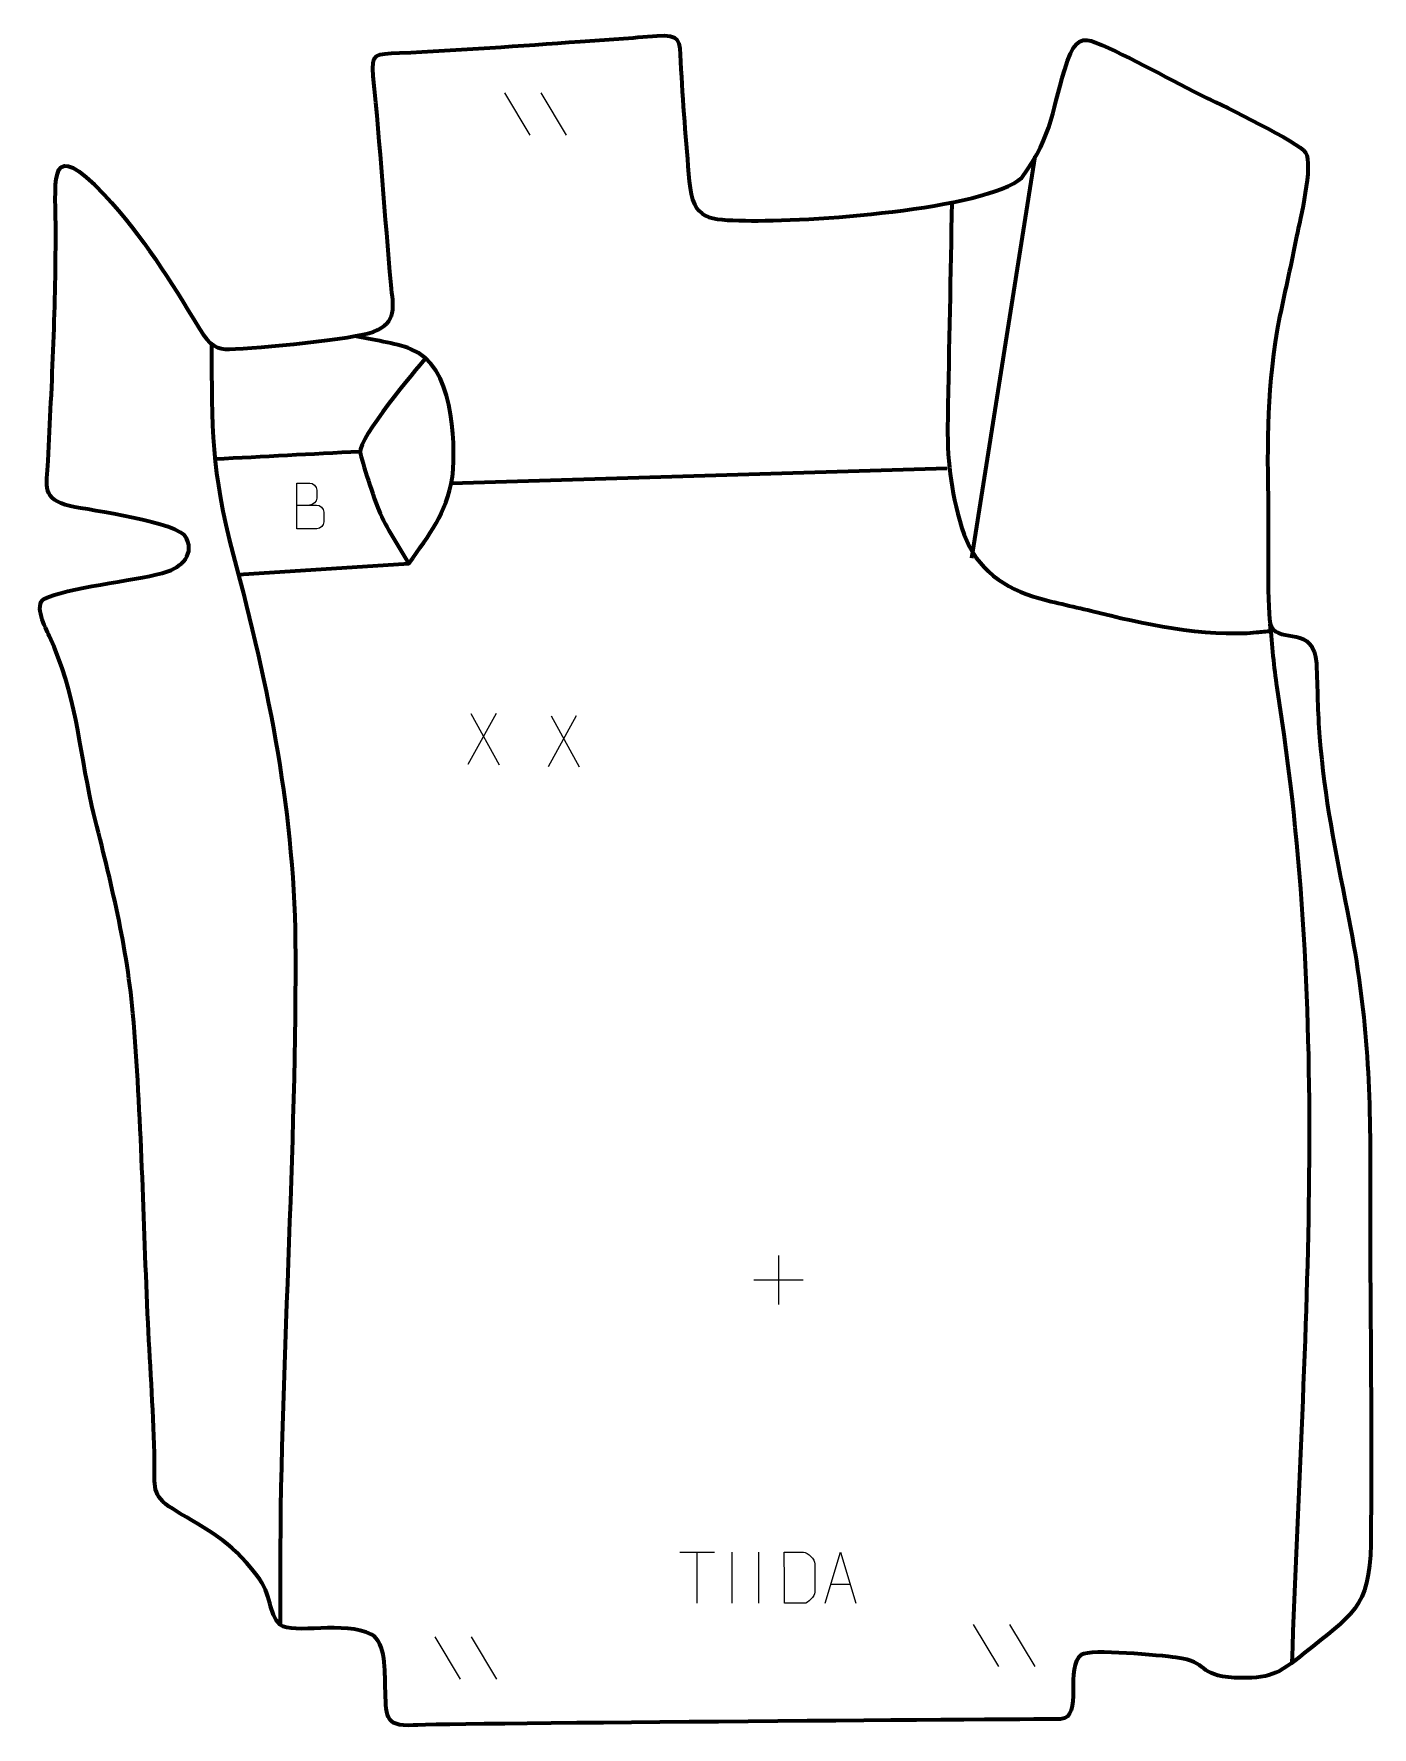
# Model space of a CAD drawing. Header units: millimetres. Extents: x -609 to 44, y 85 to 911.
import ezdxf

# ---------------------------------------------------------------- set-up
doc = ezdxf.new("R2010")
doc.units = ezdxf.units.MM
doc.header["$MEASUREMENT"] = 0
doc.layers.add('layer 2', color=7, linetype='Continuous')
doc.layers.add('layer 3', color=7, linetype='Continuous')

msp = doc.modelspace()

# ---------------------------------------------------------------- linework, layer by layer
at = {"layer": 'layer 2', "color": 250, "lineweight": 9}
for points in [[(-379.4687, 882.4902), (-379.4687, 882.4902), (-367.1044, 861.9459), (-367.1044, 861.9459)], [(-361.7388, 882.4902), (-361.7388, 882.4902), (-349.3745, 861.9459), (-349.3745, 861.9459)], [(-383.6536, 579.7329), (-383.6536, 579.7329), (-397.3942, 554.8371), (-397.3942, 554.8371)], [(-395.9396, 579.7329), (-395.9396, 579.7329), (-382.199, 554.7794), (-382.199, 554.7794)], [(-344.4952, 578.6745), (-344.4952, 578.6745), (-358.2358, 553.7787), (-358.2358, 553.7787)], [(-356.7812, 578.6745), (-356.7812, 578.6745), (-343.0406, 553.721), (-343.0406, 553.721)], [(-245.8167, 315.409), (-245.8167, 315.409), (-245.8167, 291.4311), (-245.8167, 291.4311)], [(-257.8056, 303.42), (-257.8056, 303.42), (-233.8277, 303.42), (-233.8277, 303.42)], [(-294.038, 170.6122), (-294.038, 170.6122), (-277.0508, 170.6122), (-277.0508, 170.6122)], [(-285.5442, 145.6822), (-285.5442, 145.6822), (-285.5442, 170.6357), (-285.5442, 170.6357)], [(-268.5444, 170.646), (-268.5444, 170.646), (-268.5444, 145.6719), (-268.5444, 145.6719)], [(-255.5444, 170.646), (-255.5444, 170.646), (-255.5444, 145.6719), (-255.5444, 145.6719)], [(-220.2922, 154.9316), (-220.2922, 154.9316), (-210.7965, 154.9316), (-210.7965, 154.9316)], [(-150.8685, 135.3067), (-150.8685, 135.3067), (-138.5042, 114.7624), (-138.5042, 114.7624)], [(-133.1386, 135.3067), (-133.1386, 135.3067), (-120.7743, 114.7624), (-120.7743, 114.7624)], [(-413.5032, 129.2678), (-413.5032, 129.2678), (-401.1389, 108.7235), (-401.1389, 108.7235)], [(-395.7733, 129.2678), (-395.7733, 129.2678), (-383.409, 108.7235), (-383.409, 108.7235)]]:
    msp.add_open_spline(points, degree=3, dxfattribs=at)
at = {"layer": 'layer 2', "color": 142, "lineweight": 158}
for points in [[(-151.5424, 655.4948), (-151.5424, 655.4948), (-120.5194, 851.4188), (-120.5194, 851.4188)], [(-520.8355, 703.9468), (-497.2654, 705.1704), (-473.6952, 706.394), (-450.1251, 707.6176)], [(-405.4859, 692.1481), (-405.4859, 692.1481), (-163.515, 699.4816), (-163.515, 699.4816)]]:
    msp.add_open_spline(points, degree=3, dxfattribs=at)
for points, knots in [([(-161.2657, 829.0269), (-161.8754, 793.9118), (-162.6152, 758.807), (-163.2568, 723.6994), (-163.2568, 723.6994), (-163.6199, 703.8296), (-162.0788, 689.2967), (-156.2819, 670.1254), (-156.2819, 670.1254), (-151.0015, 652.6619), (-138.5433, 642.1695), (-121.6112, 636.8673), (-121.6112, 636.8673), (-112.5116, 634.0178), (-102.5674, 632.1699), (-93.2502, 629.8574), (-93.2502, 629.8574), (-68.388, 623.497), (-38.12, 617.0028), (-12.4982, 619.3481), (-12.4982, 619.3481), (-10.1733, 619.561), (-7.85, 619.8007), (-5.5273, 620.0371)], [0, 0, 0, 0, 0.14285714, 0.14285714, 0.14285714, 0.14285714, 0.28571429, 0.28571429, 0.28571429, 0.28571429, 0.42857143, 0.42857143, 0.42857143, 0.42857143, 0.57142857, 0.57142857, 0.57142857, 0.57142857, 0.71428571, 0.71428571, 0.71428571, 0.71428571, 1, 1, 1, 1]), ([(-522.5628, 760.1387), (-522.3727, 718.6861), (-522.8182, 698.3164), (-511.9277, 657.3088), (-511.9277, 657.3088), (-494.3721, 591.2785), (-481.7044, 530.5652), (-481.581, 461.7973), (-481.581, 461.7973), (-481.3897, 355.2233), (-489.7822, 248.409), (-489.062, 142.489), (-489.062, 142.489), (-489.0452, 140.0286), (-489.0357, 137.5698), (-489.0337, 135.1093)], [0, 0, 0, 0, 0.2, 0.2, 0.2, 0.2, 0.4, 0.4, 0.4, 0.4, 0.6, 0.6, 0.6, 0.6, 1, 1, 1, 1]), ([(-509.3566, 647.5372), (-509.3566, 647.5372), (-426.3125, 652.8488), (-426.3125, 652.8488), (-426.3125, 652.8488), (-415.5966, 667.8269), (-408.4556, 676.331), (-404.8494, 695.2143), (-404.8494, 695.2143), (-403.4081, 713.9099), (-404.4328, 749.4346), (-425.2334, 757.5524), (-425.2334, 757.5524), (-432.8721, 760.5335), (-444.232, 761.9472), (-452.5746, 763.8754)], [0, 0, 0, 0, 0.2, 0.2, 0.2, 0.2, 0.4, 0.4, 0.4, 0.4, 0.6, 0.6, 0.6, 0.6, 1, 1, 1, 1]), ([(-417.9595, 752.9786), (-423.2403, 747.1147), (-450.8186, 714.2726), (-449.9432, 707.1398), (-449.9432, 707.1398), (-449.4224, 702.8945), (-442.853, 683.8854), (-440.9257, 679), (-440.9257, 679), (-437.1059, 669.9287), (-431.3327, 661.3131), (-426.3125, 652.8488)], [0, 0, 0, 0, 0.25, 0.25, 0.25, 0.25, 0.5, 0.5, 0.5, 0.5, 1, 1, 1, 1]), ([(4.8483, 116.6878), (10.6591, 281.2007), (23.77, 428.023), (-2.4934, 592.4973), (-2.4934, 592.4973), (-4.0389, 602.1762), (-4.7971, 613.3658), (-5.8594, 623.2544)], [0, 0, 0, 0, 0.33333333, 0.33333333, 0.33333333, 0.33333333, 1, 1, 1, 1])]:
    msp.add_open_spline(points, degree=3, knots=knots, dxfattribs=at)
at = {"layer": 'layer 2', "color": 250, "lineweight": 9}
for points, knots in [([(-481.0103, 681.4108), (-477.7513, 681.4112), (-474.4919, 681.4112), (-471.2322, 681.4108), (-471.2322, 681.4108), (-469.4629, 681.3953), (-467.74, 679.8403), (-467.74, 678.0045), (-467.74, 678.0045), (-467.7403, 676.9937), (-467.7403, 674.2624), (-467.74, 673.2513), (-467.74, 673.2513), (-467.7241, 671.5872), (-469.1054, 669.7834), (-471.1848, 669.7986), (-471.1848, 669.7986), (-474.4448, 669.7989), (-477.7045, 669.7989), (-480.9638, 669.7986), (-480.9638, 669.7986), (-480.9638, 677.249), (-480.9638, 684.6991), (-480.9638, 692.1489), (-480.9638, 692.1489), (-478.8377, 692.1489), (-476.7113, 692.1489), (-474.5848, 692.1489), (-474.5848, 692.1489), (-473.0793, 692.1647), (-471.2013, 690.4535), (-471.1854, 688.6958), (-471.1854, 688.6958), (-471.1858, 686.8452), (-471.1858, 686.7145), (-471.1854, 684.8636), (-471.1854, 684.8636), (-471.17, 683.013), (-472.8309, 681.3953), (-474.6313, 681.4108)], [0, 0, 0, 0, 0.09090909, 0.09090909, 0.09090909, 0.09090909, 0.18181818, 0.18181818, 0.18181818, 0.18181818, 0.27272727, 0.27272727, 0.27272727, 0.27272727, 0.36363636, 0.36363636, 0.36363636, 0.36363636, 0.45454545, 0.45454545, 0.45454545, 0.45454545, 0.54545455, 0.54545455, 0.54545455, 0.54545455, 0.63636364, 0.63636364, 0.63636364, 0.63636364, 0.72727273, 0.72727273, 0.72727273, 0.72727273, 0.81818182, 0.81818182, 0.81818182, 0.81818182, 1, 1, 1, 1]), ([(-242.9367, 145.7103), (-240.6049, 145.7107), (-235.6547, 145.6867), (-233.3232, 145.6864), (-233.3232, 145.6864), (-231.3982, 145.581), (-228.0796, 149.1226), (-228.0908, 151.1399), (-228.0908, 151.1399), (-228.0912, 156.91), (-228.0912, 159.0797), (-228.0908, 164.849), (-228.0908, 164.849), (-228.0951, 166.9871), (-231.4696, 170.6472), (-233.622, 170.6337), (-233.622, 170.6337), (-235.9477, 170.6337), (-240.672, 170.6337), (-242.9981, 170.6337), (-242.9981, 170.6337), (-242.9977, 164.8868), (-242.9364, 151.4576), (-242.9367, 145.7103)], [0, 0, 0, 0, 0.14285714, 0.14285714, 0.14285714, 0.14285714, 0.28571429, 0.28571429, 0.28571429, 0.28571429, 0.42857143, 0.42857143, 0.42857143, 0.42857143, 0.57142857, 0.57142857, 0.57142857, 0.57142857, 0.71428571, 0.71428571, 0.71428571, 0.71428571, 1, 1, 1, 1]), ([(-223.0148, 145.6822), (-223.0148, 145.6822), (-215.6438, 170.6357), (-215.6438, 170.6357), (-215.6438, 170.6357), (-215.6438, 170.6357), (-208.0739, 145.6822), (-208.0739, 145.6822)], [0, 0, 0, 0, 0.33333333, 0.33333333, 0.33333333, 0.33333333, 1, 1, 1, 1])]:
    msp.add_open_spline(points, degree=3, knots=knots, dxfattribs=at)
at = {"layer": 'layer 3', "color": 242, "lineweight": 158}
msp.add_open_spline([(-108.1751, 89.1946), (-96.901, 89.8734), (-106.4168, 114.8142), (-98.0417, 120.5648), (-98.0417, 120.5648), (-93.6653, 123.5698), (-59.0337, 120.165), (-51.8659, 119.2465), (-51.8659, 119.2465), (-35.1204, 117.1007), (-42.001, 110.397), (-23.2275, 109.3481), (-23.2275, 109.3481), (-6.2289, 108.7963), (-2.1251, 110.8923), (10.7794, 121.3131), (10.7794, 121.3131), (33.5366, 139.7294), (42.8254, 143.391), (43.185, 174.5659), (43.185, 174.5659), (43.8816, 234.9478), (42.7053, 295.5011), (42.9145, 355.9199), (42.9145, 355.9199), (43.0936, 402.4919), (40.9193, 437.8407), (31.6831, 483.7073), (31.6831, 483.7073), (25.7764, 512.8365), (20.648, 538.3556), (18.2148, 568.1827), (18.2148, 568.1827), (17.2044, 580.5688), (17.2697, 591.891), (16.643, 604.0863), (16.643, 604.0863), (15.5532, 623.1274), (-0.9816, 613.9057), (-5.468, 622.1028), (-5.468, 622.1028), (-7.7281, 627.6611), (-6.6646, 668.6906), (-6.836, 679.0179), (-6.836, 679.0179), (-7.3954, 712.7159), (-7.782, 739.702), (-1.2561, 773.1981), (-1.2561, 773.1981), (1.4799, 786.2702), (4.377, 799.3136), (7.0175, 812.4042), (7.0175, 812.4042), (8.6741, 820.6166), (15.2581, 847.3854), (11.3764, 853.465), (11.3764, 853.465), (8.3721, 858.1704), (-29.3275, 876.4235), (-36.5875, 879.9459), (-36.5875, 879.9459), (-53.7468, 888.249), (-74.2238, 900.1864), (-91.1366, 907.1517), (-91.1366, 907.1517), (-96.9877, 909.5615), (-101.1802, 908.6635), (-104.7888, 898.1295), (-104.7888, 898.1295), (-112.7214, 874.9737), (-111.1823, 862.6428), (-127.0404, 841.1138), (-127.0404, 841.1138), (-144.9953, 825.5695), (-232.4344, 819.3897), (-262.0107, 820.2022), (-262.0107, 820.2022), (-279.2007, 820.6323), (-287.7793, 819.9389), (-289.3962, 839.4134), (-289.3962, 839.4134), (-290.9993, 858.7209), (-292.6606, 878.3265), (-293.5957, 897.6629), (-293.5957, 897.6629), (-294.0697, 908.0935), (-293.9928, 911.2841), (-305.0413, 910.3648), (-305.0413, 910.3648), (-317.5887, 909.3209), (-329.9881, 908.4294), (-342.5446, 907.5524), (-342.5446, 907.5524), (-371.753, 905.5207), (-401.5875, 903.2798), (-430.7983, 901.9883), (-430.7983, 901.9883), (-442.4322, 901.4739), (-444.7553, 902.1981), (-443.5725, 890.6213), (-443.5725, 890.6213), (-440.1013, 856.6469), (-437.9904, 822.7241), (-434.8522, 788.7716), (-434.8522, 788.7716), (-433.883, 778.2851), (-431.578, 770.4377), (-443.5059, 765.9796), (-443.5059, 765.9796), (-452.765, 762.5191), (-499.684, 757.8088), (-513.751, 757.4355), (-513.751, 757.4355), (-519.4894, 757.2833), (-523.4526, 759.1807), (-528.453, 767.4521), (-528.453, 767.4521), (-543.1647, 791.7876), (-555.535, 811.8189), (-574.9335, 833.0001), (-574.9335, 833.0001), (-601.9811, 861.2077), (-598.7583, 841.5732), (-598.5374, 817.9068), (-598.5374, 817.9068), (-598.4268, 779.769), (-600.3452, 741.1036), (-602.2876, 703.0034), (-602.2876, 703.0034), (-602.9824, 690.0113), (-605.617, 684.4124), (-591.4161, 680.8809), (-591.4161, 680.8809), (-581.9608, 678.8155), (-538.1723, 673.1982), (-534.6642, 665.2445), (-534.6642, 665.2445), (-530.5419, 655.8985), (-538.6606, 650.2747), (-546.6328, 648.1822), (-546.6328, 648.1822), (-560.8345, 644.4547), (-593.3036, 641.0769), (-604.2764, 635.6808), (-604.2764, 635.6808), (-609.2324, 632.5248), (-603.5548, 621.5225), (-601.7647, 617.665), (-601.7647, 617.665), (-588.3932, 588.851), (-587.5139, 564.6491), (-580.8655, 534.6185), (-580.8655, 534.6185), (-572.2831, 499.1684), (-564.3313, 470.4674), (-560.8871, 433.632), (-560.8871, 433.632), (-556.6415, 383.888), (-555.846, 332.4168), (-553.4897, 282.4084), (-553.4897, 282.4084), (-552.411, 260.0927), (-550.7163, 236.9194), (-550.3245, 214.6794), (-550.3245, 214.6794), (-550.1164, 202.867), (-552.1579, 198.3465), (-541.4554, 191.6768), (-541.4554, 191.6768), (-522.3607, 179.777), (-514.9751, 177.8336), (-500.1793, 159.0344), (-500.1793, 159.0344), (-492.9882, 149.5889), (-494.8845, 141.166), (-489.0337, 135.1093), (-489.0337, 135.1093), (-482.5128, 130.2833), (-457.5705, 137.2911), (-444.5216, 130.5292), (-444.5216, 130.5292), (-437.1392, 126.2113), (-438.0347, 112.1835), (-437.7297, 104.6851), (-437.7297, 104.6851), (-437.1867, 91.3369), (-438.7997, 85.2642), (-424.0453, 86.1956), (-424.0453, 86.1956), (-409.2909, 87.127), (-108.1751, 89.1946), (-108.1751, 89.1946)], degree=3, knots=[0, 0, 0, 0, 0.02040816, 0.02040816, 0.02040816, 0.02040816, 0.04081633, 0.04081633, 0.04081633, 0.04081633, 0.06122449, 0.06122449, 0.06122449, 0.06122449, 0.08163265, 0.08163265, 0.08163265, 0.08163265, 0.10204082, 0.10204082, 0.10204082, 0.10204082, 0.12244898, 0.12244898, 0.12244898, 0.12244898, 0.14285714, 0.14285714, 0.14285714, 0.14285714, 0.16326531, 0.16326531, 0.16326531, 0.16326531, 0.18367347, 0.18367347, 0.18367347, 0.18367347, 0.20408163, 0.20408163, 0.20408163, 0.20408163, 0.2244898, 0.2244898, 0.2244898, 0.2244898, 0.24489796, 0.24489796, 0.24489796, 0.24489796, 0.26530612, 0.26530612, 0.26530612, 0.26530612, 0.28571429, 0.28571429, 0.28571429, 0.28571429, 0.30612245, 0.30612245, 0.30612245, 0.30612245, 0.32653061, 0.32653061, 0.32653061, 0.32653061, 0.34693878, 0.34693878, 0.34693878, 0.34693878, 0.36734694, 0.36734694, 0.36734694, 0.36734694, 0.3877551, 0.3877551, 0.3877551, 0.3877551, 0.40816327, 0.40816327, 0.40816327, 0.40816327, 0.42857143, 0.42857143, 0.42857143, 0.42857143, 0.44897959, 0.44897959, 0.44897959, 0.44897959, 0.46938776, 0.46938776, 0.46938776, 0.46938776, 0.48979592, 0.48979592, 0.48979592, 0.48979592, 0.51020408, 0.51020408, 0.51020408, 0.51020408, 0.53061224, 0.53061224, 0.53061224, 0.53061224, 0.55102041, 0.55102041, 0.55102041, 0.55102041, 0.57142857, 0.57142857, 0.57142857, 0.57142857, 0.59183673, 0.59183673, 0.59183673, 0.59183673, 0.6122449, 0.6122449, 0.6122449, 0.6122449, 0.63265306, 0.63265306, 0.63265306, 0.63265306, 0.65306122, 0.65306122, 0.65306122, 0.65306122, 0.67346939, 0.67346939, 0.67346939, 0.67346939, 0.69387755, 0.69387755, 0.69387755, 0.69387755, 0.71428571, 0.71428571, 0.71428571, 0.71428571, 0.73469388, 0.73469388, 0.73469388, 0.73469388, 0.75510204, 0.75510204, 0.75510204, 0.75510204, 0.7755102, 0.7755102, 0.7755102, 0.7755102, 0.79591837, 0.79591837, 0.79591837, 0.79591837, 0.81632653, 0.81632653, 0.81632653, 0.81632653, 0.83673469, 0.83673469, 0.83673469, 0.83673469, 0.85714286, 0.85714286, 0.85714286, 0.85714286, 0.87755102, 0.87755102, 0.87755102, 0.87755102, 0.89795918, 0.89795918, 0.89795918, 0.89795918, 0.91836735, 0.91836735, 0.91836735, 0.91836735, 0.93877551, 0.93877551, 0.93877551, 0.93877551, 0.95918367, 0.95918367, 0.95918367, 0.95918367, 1, 1, 1, 1], dxfattribs=at)

doc.saveas('drawing.dxf')
